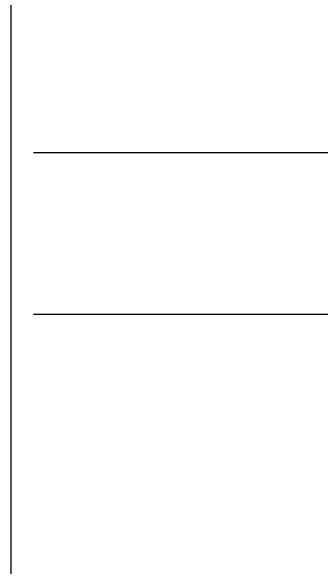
# Model space of a CAD drawing. Header units: inches. Extents: x 48 to 253, y 44 to 126.
# Drawn here: x 65.02 to 65.453, y 78.613 to 79.389 of the extents above; entities that cross this region are included whole.
import ezdxf

# ---------------------------------------------------------------- set-up
doc = ezdxf.new("R2010")
doc.units = ezdxf.units.IN
doc.header["$LTSCALE"] = 100
doc.header["$MEASUREMENT"] = 0
doc.layers.add('ARQ-SMB-1_025', color=1, linetype='Continuous')
doc.styles.add('FNDE Texto Cota 0025', font='verdana.ttf', dxfattribs={"height": 0.04})
doc.dimstyles.new('FNDE 1-0025', dxfattribs={"dimscale": 5, "dimtxt": 0.04, "dimasz": 0.0035, "dimexe": 0.15, "dimexo": 0.15, "dimgap": 0.0025, "dimtad": 1, "dimzin": 1, "dimdsep": 46, "dimtxsty": 'FNDE Texto Cota 0025', "dimblk": 'tic', "dimcen": 0.015, "dimdle": 0.15, "dimse1": 1, "dimse2": 1, "dimclrd": 251, "dimclre": 251, "dimclrt": 256, "dimaunit": 1, "dimadec": 3, "dimazin": 0, "dimtfac": 1, "dimtix": 1, "dimtmove": 2, "dimatfit": 3, "dimfxl": 0.15, "dimtvp": 1, "dimtolj": 1, "dimtzin": 0, "dimarcsym": 0})

# ---------------------------------------------------------------- blocks, each defined once
blk = doc.blocks.new('tic')
at = {"color": 251}
for p, q in [((0, -1), (0, 1)), ((-1, 0), (1, 0))]:
    blk.add_line(p, q, dxfattribs=at)
blk.add_line((-0.6, -0.6), (0.6, 0.6))

msp = doc.modelspace()

# ---------------------------------------------------------------- linework, layer by layer
at = {"layer": 'ARQ-SMB-1_025', "ltscale": 10}
msp.add_lwpolyline([(65.01965, 80.66275), (68.58495, 80.66275), (68.58495, 76.95891), (65.01965, 76.95891)], close=True, dxfattribs=at)

# ---------------------------------------------------------------- leaders
for points in [[(65.75865, 79.03825), (65.75865, 79.19175), (65.05078, 79.19175)], [(65.74844, 78.96598), (65.05078, 78.96598)]]:
    msp.add_leader(points, dimstyle='FNDE 1-0025', override={"dimtxt": 0.05, "dimdec": 0, "dimlfac": 100, "dimtdec": 0}, dxfattribs=at)

doc.saveas('drawing.dxf')
